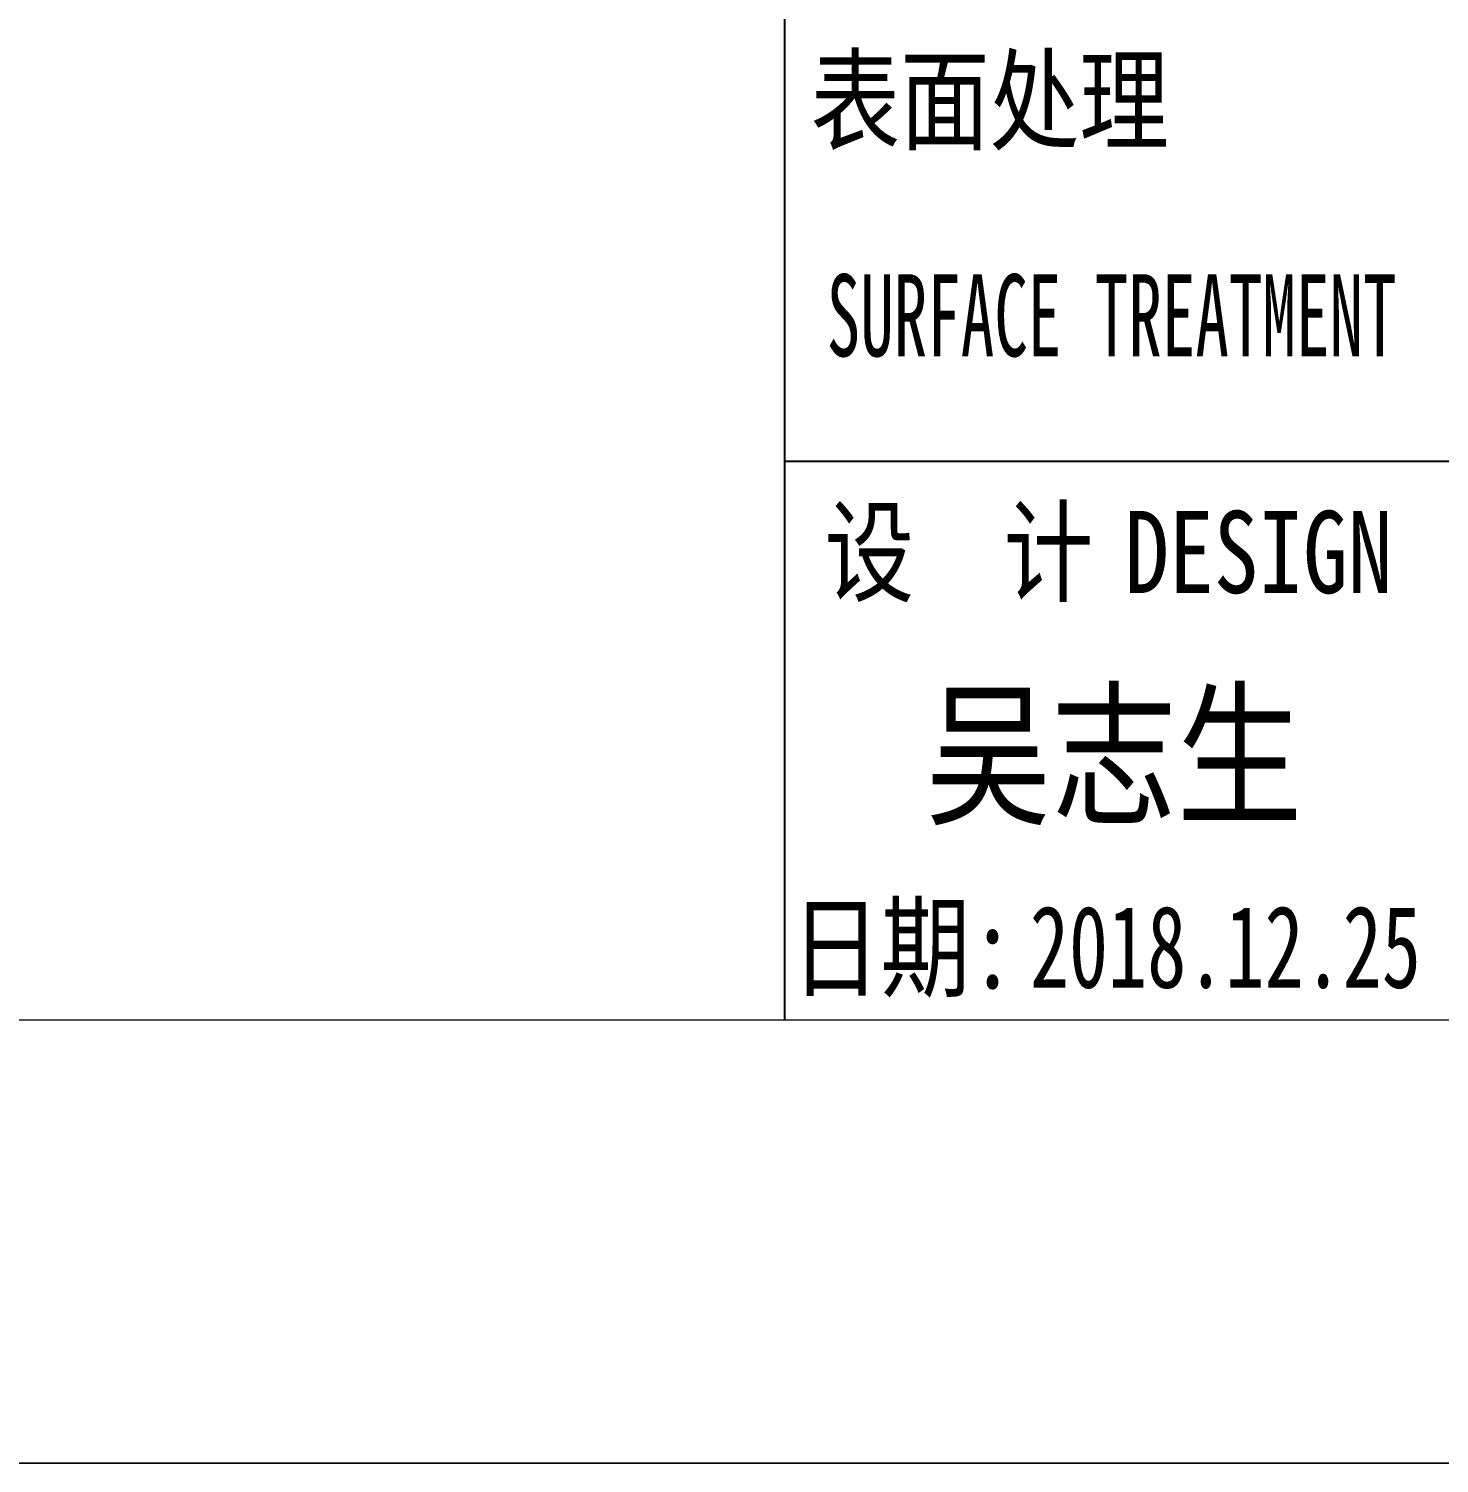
# Model space of a CAD drawing. Header units: millimetres. Extents: x 1333 to 106363, y -60675 to -5704.
# Drawn here: x 4078.6 to 4250.4, y -60674.9 to -60500.1 of the extents above; entities that cross this region are included whole.
import ezdxf
from ezdxf.enums import TextEntityAlignment as Align

# ---------------------------------------------------------------- set-up
doc = ezdxf.new("R2010")
doc.units = ezdxf.units.MM
doc.header["$LTSCALE"] = 0.5
doc.layers.add('图框', color=7, linetype='Continuous', lineweight=18)
doc.layers.add('图框文字', color=7, linetype='Continuous')
doc.layers.add('打印', color=7, linetype='Continuous', lineweight=15, plot=False)
doc.layers.add('打印-禁用', color=7, linetype='Continuous', lineweight=15, plot=False)
doc.styles.add('国标', font='simfang.ttf', dxfattribs={"width": 0.8})

# ---------------------------------------------------------------- blocks, each defined once
blk = doc.blocks.new('GZDEH零件A3图框V01版')
at = {"layer": '图框', "linetype": 'Continuous'}
blk.add_line((2882.49, -1832.961), (3272.49, -1832.961), dxfattribs=at)
at = {"layer": '图框文字', "color": 9, "linetype": 'Continuous'}
blk.add_line((3092.49, -1832.961), (3092.49, -1788.461), dxfattribs=at)
at = {"layer": '图框文字', "color": 9}
blk.add_line((3181.99, -1815.961), (3092.49, -1815.961), dxfattribs=at)
at = {"layer": '打印-禁用', "linetype": 'Continuous'}
blk.add_line((2857.49, -1846.461), (3277.49, -1846.461), dxfattribs=at)
at = {"layer": '图框文字', "color": 9, "style": '国标'}
for s, width, p in [('表面处理', 0.8, (3093.275, -1806.208)), ('SURFACE TREATMENT', 0.6, (3093.768, -1812.752)), (' DESIGN', 0.8, (3101.469, -1819.96))]:
    blk.add_text(s, height=2.5, dxfattribs=dict(at, width=width)).set_placement(p)
at = {"layer": '图框文字', "color": 9, "style": '国标', "width": 0.8}
for s, p in [('设  计', (3097.793, -1819.96)), ('日期:', (3096.088, -1831.999))]:
    blk.add_text(s, height=2.5, dxfattribs=at).set_placement(p, align=Align.CENTER)
blk = doc.blocks.new('DEH A3')
at = {"layer": '图框'}
blk.add_blockref('GZDEH零件A3图框V01版', (-2857.49, 1846.461), dxfattribs=at)

msp = doc.modelspace()

# ---------------------------------------------------------------- linework, layer by layer
at = {"layer": '打印'}
msp.add_lwpolyline([(3230.64, -59486.881), (4910.64, -59486.881), (4910.64, -60674.881), (3230.64, -60674.881)], close=True, dxfattribs=at)

# ---------------------------------------------------------------- block references
at = {"layer": '图框', "xscale": 4, "yscale": 4, "zscale": 4}
msp.add_blockref('DEH A3', (3230.64, -60674.881), dxfattribs=at)

# ---------------------------------------------------------------- texts
at = {"layer": '图框文字', "color": 3, "style": '国标'}
for s, height, width, p in [('吴志生', 14, 0.8, (4187.833, -60595.615)), ('2018.12.25', 10, 0.7, (4200.492, -60616.961))]:
    msp.add_text(s, height=height, dxfattribs=dict(at, width=width)).set_placement(p)

doc.saveas('drawing.dxf')
